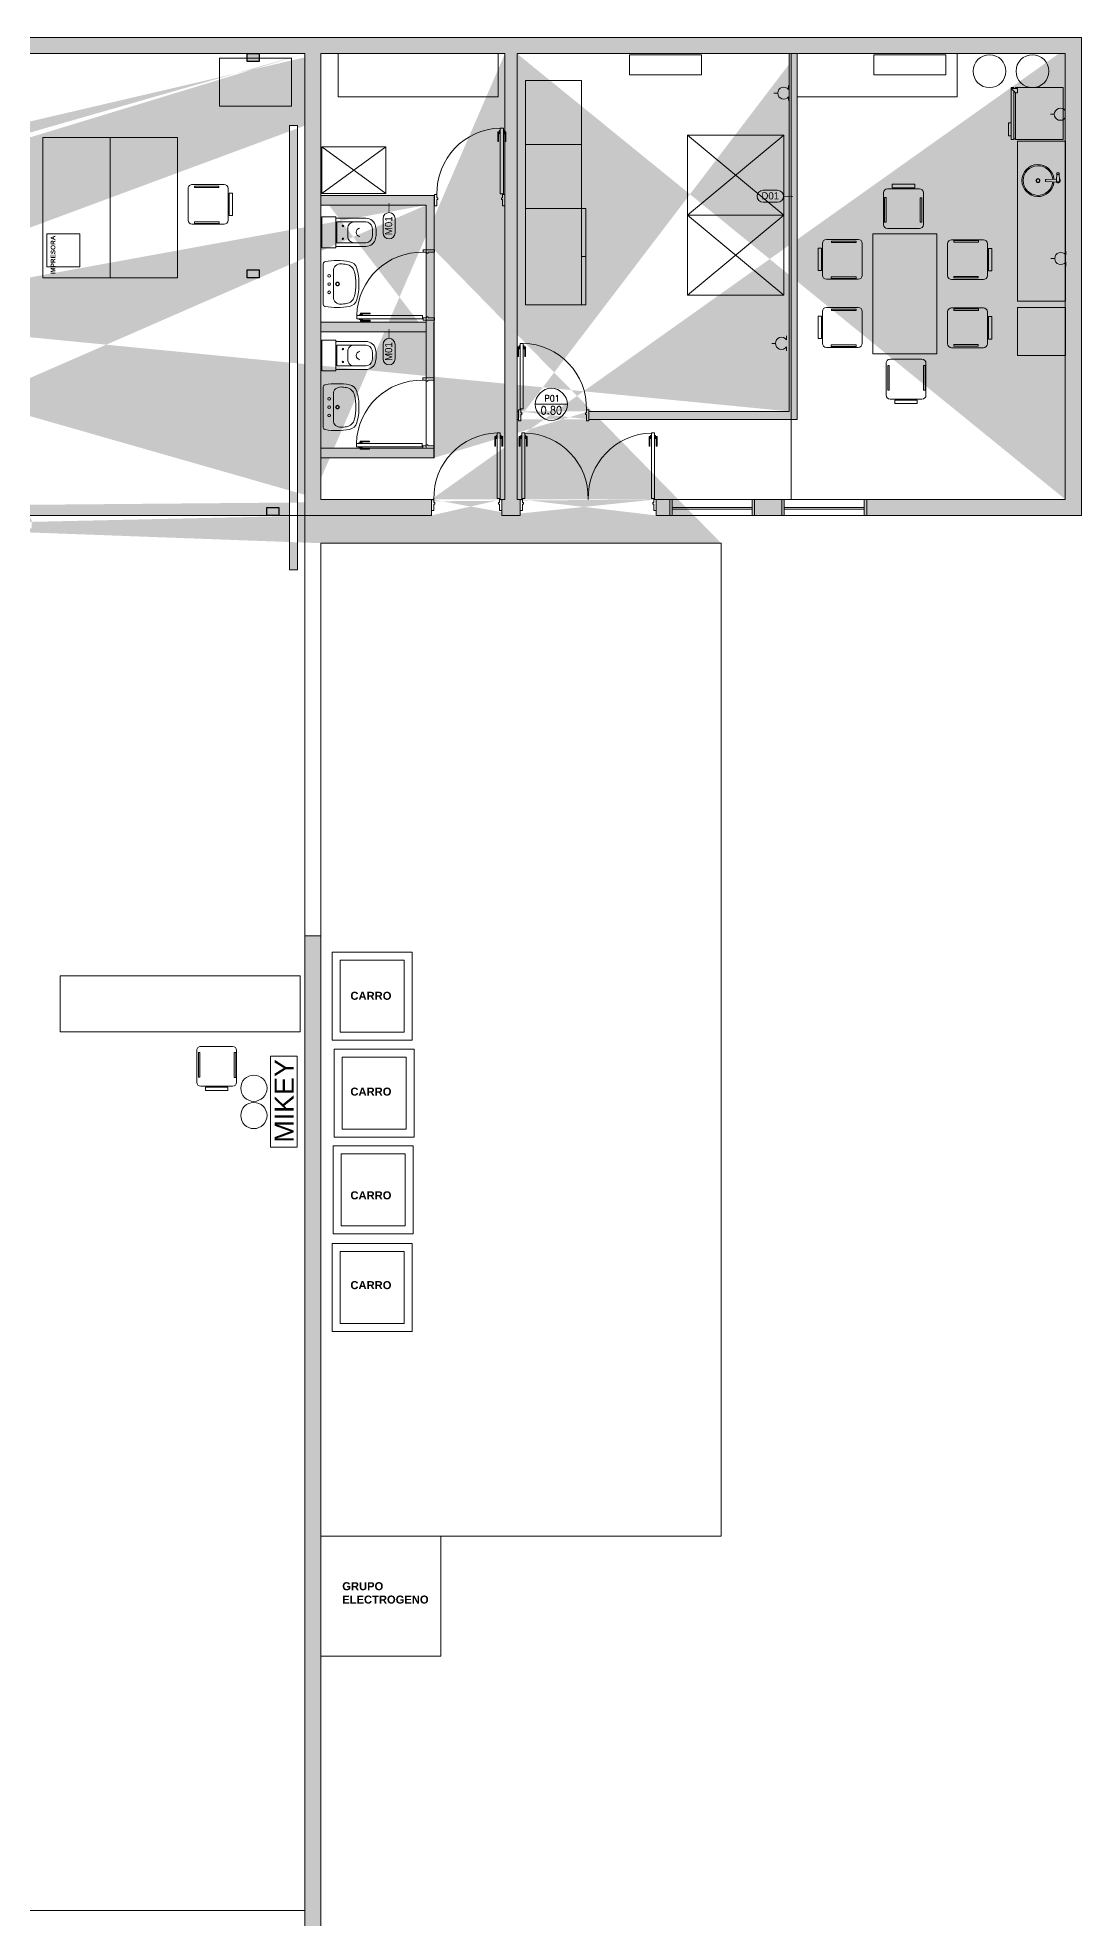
# Model space of a CAD drawing. Header units: millimetres. Extents: x 141.6 to 171.4, y 113.5 to 160.2.
# Drawn here: x 158.36 to 171.4, y 136.75 to 160.25 of the extents above; entities that cross this region are included whole.
import ezdxf
from ezdxf.enums import TextEntityAlignment as Align

# ---------------------------------------------------------------- set-up
doc = ezdxf.new("R2010")
doc.units = ezdxf.units.MM
doc.layers.add('00 Muro ext.', color=7, linetype='Continuous', lineweight=15)
doc.layers.add('ESTRUCTURA', color=251, linetype='Continuous')
doc.styles.add('BEEME', font='GOTHIC.TTF', dxfattribs={"height": 0.09})
doc.styles.add('Century', font='GOTHIC.TTF')
doc.styles.add('IRI-OCASA-Layout R 9$0$Standard', font='arial.ttf')
doc.styles.add('ROMANS', font='ROMANS.shx', dxfattribs={"width": 0.8})
doc.styles.get("Standard").update_dxf_attribs({"font": 'txt.shx'})

# ---------------------------------------------------------------- blocks, each defined once
blk = doc.blocks.new('*U12')
at = {"color": 0}
for p, q in [((-0.069989, 0.869622), (-0.079989, 0.869622)), ((-0.069989, 0.860356), (-0.079989, 0.860356)), ((-0.009989, 0.869622), (0.000011, 0.869622)), ((-0.009989, 0.860356), (0.000011, 0.860356))]:
    blk.add_line(p, q, dxfattribs=at)
for points in [[(-0.079989, 0.869622), (-0.079989, 0.749622), (-0.089989, 0.749622), (-0.089989, 0.869622), (-0.079989, 0.869622)], [(-0.059989, 0.884989), (-0.069989, 0.884989), (-0.069989, 0.844989), (-0.059989, 0.844989), (-0.059989, 0.884989)], [(-0.019989, 0.884989), (-0.009989, 0.884989), (-0.009989, 0.844989), (-0.019989, 0.844989), (-0.019989, 0.884989)], [(0.000011, 0.869622), (0.000011, 0.749622), (0.010011, 0.749622), (0.010011, 0.869622), (0.000011, 0.869622)]]:
    blk.add_lwpolyline(points, dxfattribs=at)
blk.add_lwpolyline([(-0.059989, 0.914989), (-0.059989, 0.094989), (-0.019989, 0.094989), (-0.019989, 0.914989), (-0.059989, 0.914989)])
for points in [[(-0.88, 0.085), (-0.85, 0.085), (-0.85, 0.045), (-0.838, 0.045), (-0.838, 0.025), (-0.85, 0.025), (-0.85, -0.055), (-0.88, -0.055)], [(0, 0.085), (-0.03, 0.085), (-0.03, 0.045), (-0.042, 0.045), (-0.042, 0.025), (-0.03, 0.025), (-0.03, -0.055), (0, -0.055)]]:
    blk.add_lwpolyline(points, close=True)
blk.add_circle((-0.025, 0.089989), 0.005, dxfattribs=at)
blk.add_arc((-0.039989, 0.104978), 0.810258, 91.414404, 181.412841, dxfattribs=at)
blk = doc.blocks.new('IRI-OCASA-Layout R 9$0$OCA_SILLA')
at = {"linetype": 'Continuous'}
for p, q in [((0.1049, 0.4983), (0.5023, 0.4983)), ((0.0549, 0.05), (0.0549, 0.4483)), ((0.5523, 0.4483), (0.5523, 0.05)), ((0.5023, 0), (0.1049, 0))]:
    blk.add_line(p, q, dxfattribs=at)
for points in [[(0.1654, 0.4663), (0.1654, 0.4876), (0.4749, 0.4876), (0.4749, 0.4663)], [(0, 0.1087), (0, 0.3889), (0.0427, 0.3889), (0.0427, 0.1087)], [(0.1681, 0.0207), (0.1681, 0.0394), (0.4749, 0.0394), (0.4749, 0.0207)]]:
    blk.add_lwpolyline(points, close=True, dxfattribs=at)
for centre, start, end in [((0.1049, 0.4483), 90, 180), ((0.5023, 0.4483), 0, 90), ((0.1049, 0.05), 180, 270), ((0.5023, 0.05), 270, 0)]:
    blk.add_arc(centre, 0.05, start, end, dxfattribs=at)
blk = doc.blocks.new('ADRLACVS')
for p, q in [((0, 0), (-0.255498, 0)), ((0, 0), (0.255498, 0)), ((0, 0), (0, 0)), ((0, -0.125933), (-0.16377, -0.125933)), ((0, -0.125933), (0.16377, -0.125933))]:
    blk.add_line(p, q)
for centre, radius in [((-0.104, -0.0732), 0.017), ((0, -0.178), 0.02372), ((0, -0.178), 0.01915), ((0, -0.0732), 0.017), ((0.104, -0.0732), 0.017)]:
    blk.add_circle(centre, radius)
for centre, radius, start, end in [((-0.255498, -0.02), 0.02, 90, 137.069997), ((0.255498, -0.02), 0.02, 42.930003, 90), ((0.563133, -0.171238), 0.856156, 170.062258, 190.418871), ((-0.260477, -0.026936), 0.02, 156.149695, 170.062258), ((-0.241848, -0.035172), 0.040369, 134.497367, 156.149695), ((-0.16377, -0.213933), 0.088, 90, 183.361427), ((0.563133, -0.171238), 0.816156, 183.361427, 188.31278), ((0.16377, -0.213933), 0.088, 356.638573, 90), ((-0.563133, -0.171238), 0.816156, 351.68722, 356.638573), ((0.241848, -0.035172), 0.040369, 23.850305, 45.502633), ((0.260477, -0.026936), 0.02, 9.937742, 23.850305), ((-0.563133, -0.171238), 0.856156, 349.581129, 9.937742), ((-0.160885, -0.304367), 0.12, 190.418871, 252.917903), ((-0.125709, -0.271886), 0.12, 188.31278, 257.248344), ((0, 0.283593), 0.729526, 254.404051, 270), ((0, 0.283593), 0.689526, 257.248344, 270), ((0, 0.283593), 0.689526, 270, 282.751656), ((0, 0.283593), 0.729526, 270, 285.595949), ((0.125709, -0.271886), 0.12, 282.751656, 351.68722), ((0.160885, -0.304367), 0.12, 287.082097, 349.581129)]:
    blk.add_arc(centre, radius, start, end)
blk = doc.blocks.new('*U15')
for p, q in [((23.390478, 26.871722), (23.390478, 26.889209)), ((23.395208, 26.894202), (23.487988, 26.899216)), ((23.487988, 26.861716), (23.395208, 26.86673)), ((23.476367, 26.728269), (23.47007, 26.862684)), ((23.506738, 26.880466), (23.499603, 26.728035)), ((23.481367, 26.723269), (23.494609, 26.723269))]:
    blk.add_line(p, q)
at = {"color": 0}
blk.add_line((23.414039, 26.89522), (23.414039, 26.865712), dxfattribs=at)
for radius in [0.025, 0.02]:
    blk.add_circle((23.487988, 26.630466), radius, dxfattribs=at)
for centre, radius, start, end in [((23.487988, 26.630466), 0.2, 94.696786, 85.302692), ((23.395478, 26.889209), 0.005, 93.093255, 180), ((23.395478, 26.871722), 0.005, 180, 266.906745), ((23.487988, 26.880466), 0.02825, 311.583958, 141.583328), ((23.487988, 26.880466), 0.02825, 218.416672, 228.416042), ((23.487988, 26.880466), 0.01875, 263.81349, 96.18651), ((23.481367, 26.728269), 0.005, 180, 270), ((23.494609, 26.728269), 0.005, 270, 360)]:
    blk.add_arc(centre, radius, start, end)
for centre, radius, start, end in [((23.487988, 26.630466), 0.185, 94.860239, 85.13903), ((23.487988, 26.880466), 0.0235, 322.927403, 130.276199)]:
    blk.add_arc(centre, radius, start, end, dxfattribs=at)
blk = doc.blocks.new('HELADERA')
for p, q in [((1654.64736, 616.5635), (1654.051527, 616.5635)), ((1654.051527, 616.5635), (1654.051527, 616.531)), ((1654.051527, 616.531), (1654.051527, 615.946)), ((1654.64736, 616.5635), (1654.64736, 616.552667)), ((1654.64736, 616.552667), (1654.64736, 615.9785)), ((1654.64736, 616.552667), (1654.669027, 616.552667)), ((1654.669027, 616.552667), (1654.669027, 616.5635)), ((1654.669027, 616.5635), (1654.701527, 616.5635)), ((1654.669027, 616.552667), (1654.669027, 615.956833)), ((1654.701527, 616.51475), (1654.701527, 616.5635)), ((1654.701527, 616.51475), (1654.701527, 616.35225)), ((1654.734027, 616.51475), (1654.701527, 616.51475)), ((1654.734027, 616.51475), (1654.734027, 616.35225)), ((1654.734027, 616.35225), (1654.701527, 616.35225)), ((1654.701527, 615.9135), (1654.701527, 616.35225)), ((1654.051527, 615.946), (1654.051527, 615.9135)), ((1654.051527, 615.9135), (1654.64736, 615.9135)), ((1654.64736, 615.9785), (1654.620277, 615.9785)), ((1654.620277, 615.9785), (1654.620277, 615.924333)), ((1654.620277, 615.924333), (1654.64736, 615.924333)), ((1654.701527, 615.924333), (1654.64736, 615.9785)), ((1654.64736, 615.924333), (1654.669027, 615.924333)), ((1654.64736, 615.924333), (1654.64736, 615.9135)), ((1654.669027, 615.924333), (1654.701527, 615.924333)), ((1654.669027, 615.9135), (1654.669027, 615.924333)), ((1654.669027, 615.9135), (1654.701527, 615.9135))]:
    blk.add_line(p, q)
blk = doc.blocks.new('BARI_INODORO_PTA')
blk.add_lwpolyline([(0.1925, 0), (-0.1925, 0), (-0.1925, 0.175026), (0.1925, 0.175026)], close=True)
for points in [[(0.074802, -0.497505, 0.35685), (0.175, -0.37499), (0.175, -0.185), (0.175, -0.003, 0.414214), (0.172, 0), (-0.172, 0, 0.414214), (-0.175, -0.003), (-0.175, -0.185), (-0.175, -0.37499, 0.35685), (-0.074802, -0.497505, 0.100202)], [(0.065873, -0.453399, 0.35685), (0.13, -0.37499), (0.13, -0.017, 0.414214), (0.128, -0.015), (-0.128, -0.015, 0.414214), (-0.13, -0.017), (-0.13, -0.37499, 0.35685), (-0.065873, -0.453399, 0.100202)]]:
    blk.add_lwpolyline(points, format="xyb", close=True)
at = {"color": 0}
for points in [[(-0.13, -0.23, -0.414214), (-0.05, -0.15), (0.05, -0.15, -0.414214), (0.13, -0.23)], [(0.054002, -0.300536, 0.001526), (0.053943, -0.300082, 0.343229), (0, -0.254, 0.343229), (-0.053943, -0.300082, 0.001526), (-0.054002, -0.300536)]]:
    blk.add_lwpolyline(points, format="xyb", dxfattribs=at)
for centre in [(-0.08, -0.09), (0.08, -0.09)]:
    blk.add_circle(centre, 0.0085, dxfattribs=at)
blk = doc.blocks.new('Ref-carp-50')
blk.add_line((-0.2, 0), (0.2, 0))
blk.add_circle((0, 0), 0.2)
at = {"style": 'Century'}
for tag, p in [('P01', (0, 0.075)), ('0.00', (0, -0.075))]:
    blk.add_attdef(tag, text='', height=0.1, dxfattribs=at).set_placement(p, align=Align.MIDDLE_CENTER)
blk = doc.blocks.new('*U22')
for p, q in [((-55.715298, 12.827221), (-55.619137, 12.827221)), ((-55.342851, 12.827221), (-55.439013, 12.827221)), ((-55.529075, 12.553816), (-55.52908, 12.458911))]:
    blk.add_line(p, q)
blk.add_arc((-55.529075, 12.705352), 0.151536, 126.464668, 53.535332)
blk = doc.blocks.new('REFERENCIA DE MURO')
blk.add_lwpolyline([(-0.305, -0.075, -1), (-0.305, 0.075, 1), (-0.305, -0.075), (-0.125, -0.075, 1), (-0.125, 0.075), (-0.305, 0.075)], format="xyb")
at = {"const_width": 0.005}
blk.add_lwpolyline([(-0.05, 0), (0.07, 0)], dxfattribs=at)
at = {"style": 'BEEME'}
blk.add_attdef('M00', text='', height=0.09, dxfattribs=at).set_placement((-0.215, -0.039817), align=Align.CENTER)
blk = doc.blocks.new('COLUMNAS')
at = {"layer": 'ESTRUCTURA', "ltscale": 0.05}
for p, q in [((110.051138, 123.685092), (110.201138, 123.685092)), ((110.051138, 123.585092), (110.051138, 123.685092)), ((110.201138, 123.685092), (110.201138, 123.585092)), ((110.201138, 123.585092), (110.051138, 123.585092))]:
    blk.add_line(p, q, dxfattribs=at)

msp = doc.modelspace()

# ---------------------------------------------------------------- hatches: boundary and pattern name
at = {"layer": '00 Muro ext.', "ltscale": 0.05}
h = msp.add_hatch(color=7, dxfattribs=at)
h.dxf.hatch_style = 1
edge = h.paths.add_edge_path(flags=17)
edge.add_line((161.226, 154.38), (161.376, 154.38))
edge = h.paths.add_edge_path(flags=17)
edge.add_line((161.376, 154.38), (161.376, 154.28))
edge = h.paths.add_edge_path(flags=17)
edge.add_line((161.376, 154.28), (161.226, 154.28))
edge = h.paths.add_edge_path(flags=17)
edge.add_line((161.226, 154.28), (161.226, 154.38))
edge = h.paths.add_edge_path(flags=16)
edge.add_line((152.178, 160.05), (152.328, 160.05))
edge = h.paths.add_edge_path(flags=16)
edge.add_line((152.328, 160.05), (152.328, 159.95))
edge = h.paths.add_edge_path(flags=16)
edge.add_line((152.328, 159.95), (152.178, 159.95))
edge = h.paths.add_edge_path(flags=17)
edge.add_line((152.178, 159.95), (152.178, 160.05))
edge = h.paths.add_edge_path(flags=17)
edge.add_line((152.178, 157.35), (152.328, 157.35))
edge = h.paths.add_edge_path(flags=17)
edge.add_line((152.328, 157.35), (152.328, 157.25))
edge = h.paths.add_edge_path(flags=17)
edge.add_line((152.328, 157.25), (152.178, 157.25))
edge = h.paths.add_edge_path(flags=17)
edge.add_line((152.178, 157.25), (152.178, 157.35))
edge = h.paths.add_edge_path(flags=16)
edge.add_line((158.048, 160.05), (158.198, 160.05))
edge = h.paths.add_edge_path(flags=16)
edge.add_line((158.198, 160.05), (158.198, 159.95))
edge = h.paths.add_edge_path(flags=16)
edge.add_line((158.198, 159.95), (158.048, 159.95))
edge = h.paths.add_edge_path(flags=16)
edge.add_line((158.048, 159.95), (158.048, 160.05))
edge = h.paths.add_edge_path(flags=17)
edge.add_line((158.048, 157.35), (158.198, 157.35))
edge = h.paths.add_edge_path(flags=17)
edge.add_line((158.198, 157.35), (158.198, 157.25))
edge = h.paths.add_edge_path(flags=17)
edge.add_line((158.198, 157.25), (158.048, 157.25))
edge = h.paths.add_edge_path(flags=17)
edge.add_line((158.048, 157.25), (158.048, 157.35))
edge = h.paths.add_edge_path(flags=17)
edge.add_line((155.113, 157.35), (155.263, 157.35))
edge = h.paths.add_edge_path(flags=17)
edge.add_line((155.263, 157.35), (155.263, 157.25))
edge = h.paths.add_edge_path(flags=17)
edge.add_line((155.263, 157.25), (155.113, 157.25))
edge = h.paths.add_edge_path(flags=17)
edge.add_line((155.113, 157.25), (155.113, 157.35))
edge = h.paths.add_edge_path(flags=16)
edge.add_line((155.113, 160.05), (155.263, 160.05))
edge = h.paths.add_edge_path(flags=16)
edge.add_line((155.263, 160.05), (155.263, 159.95))
edge = h.paths.add_edge_path(flags=16)
edge.add_line((155.263, 159.95), (155.113, 159.95))
edge = h.paths.add_edge_path(flags=16)
edge.add_line((155.113, 159.95), (155.113, 160.05))
edge = h.paths.add_edge_path(flags=17)
edge.add_line((149.243, 157.35), (149.393, 157.35))
edge = h.paths.add_edge_path(flags=17)
edge.add_line((149.393, 157.35), (149.393, 157.25))
edge = h.paths.add_edge_path(flags=17)
edge.add_line((149.393, 157.25), (149.243, 157.25))
edge = h.paths.add_edge_path(flags=17)
edge.add_line((149.243, 157.25), (149.243, 157.35))
edge = h.paths.add_edge_path(flags=17)
edge.add_line((149.243, 160.05), (149.393, 160.05))
edge = h.paths.add_edge_path(flags=16)
edge.add_line((149.393, 160.05), (149.393, 159.95))
edge = h.paths.add_edge_path(flags=16)
edge.add_line((149.393, 159.95), (149.243, 159.95))
edge = h.paths.add_edge_path(flags=17)
edge.add_line((149.243, 159.95), (149.243, 160.05))
edge = h.paths.add_edge_path(flags=17)
edge.add_line((160.983, 157.35), (161.133, 157.35))
edge = h.paths.add_edge_path(flags=17)
edge.add_line((161.133, 157.35), (161.133, 157.25))
edge = h.paths.add_edge_path(flags=17)
edge.add_line((161.133, 157.25), (160.983, 157.25))
edge = h.paths.add_edge_path(flags=17)
edge.add_line((160.983, 157.25), (160.983, 157.35))
edge = h.paths.add_edge_path(flags=16)
edge.add_line((160.983, 160.05), (161.133, 160.05))
edge = h.paths.add_edge_path(flags=16)
edge.add_line((161.133, 160.05), (161.133, 159.95))
edge = h.paths.add_edge_path(flags=16)
edge.add_line((161.133, 159.95), (160.983, 159.95))
edge = h.paths.add_edge_path(flags=16)
edge.add_line((160.983, 159.95), (160.983, 160.05))
h.paths.add_polyline_path([(161.512, 153.6), (161.612, 153.6), (161.612, 159.15), (161.512, 159.15)])
h.paths.add_polyline_path([(161.903, 149.026), (161.703, 149.026)])
edge = h.paths.add_edge_path()
edge.add_line((148.818, 154.34), (148.818, 154.32))
edge.add_line((145.568, 154.34), (145.568, 154.32))
edge.add_line((144.978, 154.34), (144.978, 154.32))
edge.add_line((142.973, 154.32), (142.973, 154.34))
edge.add_line((161.703, 160.05), (161.703, 159.15))
edge.add_line((148.843, 154.38), (148.843, 154.28))
edge.add_line((145.543, 154.38), (145.543, 154.28))
edge.add_line((145.543, 154.32), (148.843, 154.32))
edge.add_line((145.543, 154.34), (148.843, 154.34))
edge.add_line((142.948, 154.32), (145.003, 154.32))
edge.add_line((145.003, 154.38), (145.003, 154.28))
edge.add_line((142.948, 154.28), (142.948, 154.38))
edge.add_line((142.948, 154.34), (145.003, 154.34))
edge.add_line((142.848, 154.28), (145.103, 154.28))
edge.add_line((145.103, 154.494), (145.343, 154.494))
edge.add_line((145.343, 155.994), (145.103, 155.994))
edge.add_line((145.221, 154.494), (145.221, 155.994))
edge.add_line((145.241, 154.494), (145.241, 155.994))
edge.add_line((152.243, 155.2), (152.243, 155.3))
edge.add_line((152.243, 154.4), (152.243, 154.48))
edge.add_line((152.043, 154.48), (152.043, 155.2))
edge.add_line((151.843, 154.48), (151.843, 155.2))
edge.add_line((151.643, 154.48), (151.643, 155.2))
edge.add_line((151.443, 154.48), (151.443, 155.2))
edge.add_line((151.243, 154.48), (151.243, 155.2))
edge.add_line((151.043, 154.48), (151.043, 155.2))
edge.add_line((150.843, 154.48), (150.843, 155.2))
edge.add_line((150.643, 154.48), (150.643, 155.2))
edge.add_line((150.443, 154.48), (150.443, 155.2))
edge.add_line((150.243, 154.48), (150.243, 155.2))
edge.add_line((150.043, 154.48), (150.043, 155.2))
edge.add_line((149.843, 154.48), (149.843, 155.2))
edge.add_line((149.643, 154.48), (149.643, 155.2))
edge.add_line((149.443, 154.48), (149.443, 155.2))
edge.add_line((149.243, 155.3), (152.243, 155.3))
edge.add_line((149.243, 155.2), (152.243, 155.2))
edge.add_line((149.243, 154.48), (152.243, 154.48))
edge.add_line((149.243, 154.4), (152.243, 154.4))
edge.add_line((142.848, 154.28), (158.198, 154.28))
edge.add_line((142.848, 154.38), (142.848, 154.28))
edge.add_line((166.092, 154.48), (166.092, 154.28))
edge.add_line((164.392, 154.48), (164.392, 154.28))
edge.add_line((163.284, 154.48), (163.284, 154.28))
edge.add_line((164.164, 154.48), (164.164, 154.28))
edge.add_line((166.092, 154.48), (171.203, 154.48))
edge.add_line((164.353, 154.48), (164.392, 154.48))
edge.add_line((164.164, 154.48), (164.203, 154.48))
edge.add_line((161.903, 154.48), (163.284, 154.48))
edge.add_line((171.403, 160.25), (171.403, 154.28))
edge.add_line((171.203, 160.05), (171.203, 154.48))
edge.add_line((164.353, 160.05), (164.353, 154.48))
edge.add_line((164.203, 160.05), (164.203, 154.48))
edge.add_line((164.353, 160.05), (171.203, 160.05))
edge.add_line((161.903, 160.05), (164.203, 160.05))
edge.add_line((161.703, 154.28), (161.903, 154.28))
edge.add_line((154.681, 154.119), (154.681, 154.219))
edge.add_line((158.29, 154.119), (158.29, 154.219))
edge.add_line((154.685, 154.119), (158.29, 154.119))
edge.add_line((154.685, 154.219), (158.29, 154.219))
edge.add_line((158.198, 154.38), (158.198, 154.28))
edge.add_line((155.27, 159.95), (155.195, 159.95))
edge.add_line((145.343, 156.13), (145.103, 156.13))
edge.add_line((145.343, 157.01), (145.103, 157.01))
edge.add_line((149.243, 154.38), (149.243, 160.05))
edge.add_line((149.043, 154.38), (149.043, 160.05))
edge.add_line((145.343, 157.01), (145.343, 160.05))
edge.add_line((145.343, 154.38), (145.343, 156.13))
edge.add_line((145.103, 157.01), (145.103, 160.05))
edge.add_line((145.103, 154.38), (145.103, 156.13))
edge.add_line((161.903, 160.05), (161.903, 154.48))
edge.add_line((141.753, 160.25), (171.403, 160.25))
edge.add_line((149.243, 160.05), (161.703, 160.05))
edge.add_line((145.343, 160.05), (149.043, 160.05))
edge.add_line((141.953, 160.05), (145.103, 160.05))
edge.add_line((149.243, 154.38), (158.198, 154.38))
edge.add_line((145.343, 154.38), (149.043, 154.38))
edge.add_line((142.848, 154.38), (145.103, 154.38))
edge.add_line((141.953, 154.38), (141.968, 154.38))
edge.add_line((161.703, 160.05), (161.703, 154.28))
edge.add_line((166.092, 154.28), (171.403, 154.28))
edge.add_line((164.164, 154.28), (164.392, 154.28))
edge.add_line((161.903, 154.28), (163.284, 154.28))
edge.add_line((141.953, 154.28), (141.968, 154.28))
edge.add_line((163.218, 158.157), (161.909, 158.157))
edge.add_line((163.319, 158.279), (161.909, 158.279))
edge.add_line((163.218, 156.573), (161.903, 156.573))
edge.add_line((163.218, 156.695), (161.903, 156.695))
edge.add_line((163.218, 156.695), (163.218, 156.718))
edge.add_line((163.218, 155.999), (163.218, 156.573))
edge.add_line((163.218, 157.598), (163.218, 158.157))
edge.add_line((154.471, 154.34), (154.471, 154.32))
edge.add_line((152.521, 154.34), (152.521, 154.32))
edge.add_line((149.141, 159.533), (149.121, 159.533))
edge.add_line((149.121, 158.058), (149.121, 159.558))
edge.add_line((149.141, 158.088), (149.121, 158.088))
edge.add_line((147.938, 157.063), (147.938, 157.043))
edge.add_line((147.963, 157.043), (146.163, 157.043))
edge.add_line((152.496, 154.34), (154.496, 154.34))
edge.add_line((152.496, 154.32), (154.496, 154.32))
edge.add_line((154.496, 154.38), (154.496, 154.28))
edge.add_line((152.496, 154.38), (152.496, 154.28))
edge.add_line((161.903, 153.933), (166.903, 153.933))
edge.add_line((163.319, 157.598), (163.319, 158.279))
edge.add_line((163.317, 155.999), (163.317, 156.718))
edge.add_line((163.316, 154.999), (163.316, 155.119))
edge.add_line((161.903, 155.119), (163.284, 155.119))
edge.add_line((161.903, 154.999), (163.316, 154.999))
edge.add_line((165.251, 155.58), (167.753, 155.58))
edge.add_line((164.353, 155.58), (164.371, 155.58))
edge.add_line((165.251, 155.48), (167.853, 155.48))
edge.add_line((164.353, 155.48), (164.371, 155.48))
edge.add_line((167.853, 160.05), (167.853, 155.48))
edge.add_line((167.753, 160.05), (167.753, 155.58))
edge.add_line((144.204, 157.88), (144.204, 157.98))
edge.add_line((149.243, 159.558), (149.043, 159.558))
edge.add_line((149.243, 156.9), (149.043, 156.9))
edge.add_line((148.143, 157.01), (147.963, 157.01))
edge.add_line((145.343, 157.01), (145.543, 157.01))
edge.add_line((152.278, 159.95), (152.278, 157.35))
edge.add_line((152.178, 159.95), (152.178, 157.35))
edge.add_line((149.141, 158.058), (149.141, 159.558))
edge.add_line((149.243, 158.058), (149.043, 158.058))
edge.add_line((149.243, 155.5), (149.043, 155.5))
edge.add_line((148.143, 157.11), (148.143, 157.01))
edge.add_line((148.143, 157.11), (145.343, 157.11))
edge.add_line((148.143, 157.01), (145.343, 157.01))
edge.add_line((147.963, 157.11), (147.963, 157.01))
edge.add_line((146.163, 157.01), (146.163, 157.11))
edge.add_line((147.963, 157.063), (146.163, 157.063))
edge.add_line((144.203, 157.98), (141.953, 157.98))
edge.add_line((144.203, 157.88), (141.953, 157.88))
h = msp.add_hatch(color=7, dxfattribs=at)
h.dxf.hatch_style = 1
h.paths.add_polyline_path([(166.292, 154.28), (166.292, 154.48), (166.092, 154.48), (166.092, 154.28)])
h.paths.add_polyline_path([(168.692, 154.48), (168.692, 154.28), (171.403, 154.28), (171.403, 160.25), (141.753, 160.25), (141.753, 142.242), (141.953, 142.242), (141.953, 160.05), (145.103, 160.05), (145.103, 157.01), (145.343, 157.01), (145.343, 160.05), (149.043, 160.05), (149.043, 159.558), (149.243, 159.558), (149.243, 160.05), (149.393, 160.05), (161.703, 160.05), (161.703, 159.15), (161.703, 154.28), (161.903, 154.28), (163.284, 154.28), (163.284, 154.48), (161.903, 154.48), (161.903, 160.05), (164.203, 160.05), (164.203, 154.48), (164.164, 154.48), (164.164, 154.28), (164.392, 154.28), (164.392, 154.48), (164.353, 154.48), (164.353, 160.05), (171.203, 160.05), (171.203, 154.48)])
h.paths.add_polyline_path([(167.692, 154.28), (167.692, 154.48), (167.292, 154.48), (167.292, 154.28)])
h = msp.add_hatch(color=7, dxfattribs=at)
h.dxf.hatch_style = 1
h.paths.add_polyline_path([(155.263, 157.35), (155.113, 157.35), (155.113, 157.25), (155.263, 157.25)])
h.paths.add_polyline_path([(155.263, 160.05), (155.113, 160.05), (155.113, 159.95), (155.263, 159.95)])
h.paths.add_polyline_path([(158.198, 160.05), (158.048, 160.05), (158.048, 159.95), (158.198, 159.95)])
h.paths.add_polyline_path([(158.198, 157.35), (158.048, 157.35), (158.048, 157.25), (158.198, 157.25)])
h.paths.add_polyline_path([(161.133, 157.35), (160.983, 157.35), (160.983, 157.25), (161.133, 157.25)])
h.paths.add_polyline_path([(161.133, 160.05), (160.983, 160.05), (160.983, 159.95), (161.133, 159.95)])
h = msp.add_hatch(color=7, dxfattribs=at)
h.dxf.hatch_style = 1
h.paths.add_polyline_path([(167.853, 160.05), (167.753, 160.05), (167.753, 155.58), (165.251, 155.58), (165.251, 155.48), (167.853, 155.48)])
at = {"layer": '00 Muro ext.'}
h = msp.add_hatch(color=256, dxfattribs=at)
h.dxf.hatch_style = 1
h.paths.add_polyline_path([(163.317, 158.279), (161.903, 158.279), (161.903, 158.157), (163.218, 158.157), (163.218, 157.598), (163.317, 157.598)])
at = {"layer": '00 Muro ext.', "ltscale": 0.05}
h = msp.add_hatch(color=7, dxfattribs=at)
h.dxf.hatch_style = 1
h.paths.add_polyline_path([(163.218, 156.695), (161.903, 156.695), (161.903, 156.573), (163.218, 156.573)])
h = msp.add_hatch(color=7, dxfattribs=at)
h.dxf.hatch_style = 1
h.paths.add_polyline_path([(163.218, 155.999), (163.316, 155.999), (163.316, 156.718), (163.218, 156.718)])
h = msp.add_hatch(color=7, dxfattribs=at)
h.dxf.hatch_style = 1
h.paths.add_polyline_path([(161.376, 154.38), (161.226, 154.38), (161.226, 154.28), (161.376, 154.28)])
h.paths.add_polyline_path([(163.316, 155.119), (161.903, 155.119), (161.903, 154.999), (163.316, 154.999)])
h = msp.add_hatch(color=7, dxfattribs=at)
h.dxf.hatch_style = 1
h.paths.add_polyline_path([(161.903, 149.026), (161.703, 149.026), (161.703, 126.39), (161.903, 126.39)])

# ---------------------------------------------------------------- linework, layer by layer
for p, q in [((141.753, 160.25), (171.403, 160.25)), ((149.243, 160.05), (161.703, 160.05)), ((161.703, 160.05), (161.703, 154.28)), ((161.703, 160.05), (161.703, 159.15)), ((161.903, 160.05), (161.903, 154.48)), ((161.903, 160.05), (164.203, 160.05)), ((164.203, 160.05), (164.203, 154.48)), ((164.353, 160.05), (171.203, 160.05)), ((164.353, 160.05), (164.353, 154.48)), ((167.753, 160.05), (167.753, 155.58)), ((167.853, 160.05), (167.853, 155.48)), ((171.203, 160.05), (171.203, 154.48)), ((171.403, 160.25), (171.403, 154.28)), ((161.612, 159.15), (161.512, 159.15)), ((161.512, 159.15), (161.512, 153.6)), ((161.612, 153.6), (161.612, 159.15)), ((163.319, 158.279), (161.903, 158.279)), ((163.218, 158.157), (161.903, 158.157)), ((163.218, 155.119), (163.218, 158.157)), ((163.317, 154.999), (163.317, 158.279)), ((163.218, 156.695), (161.903, 156.695)), ((163.218, 156.573), (161.903, 156.573)), ((163.218, 156.695), (163.218, 156.718)), ((164.353, 155.58), (164.371, 155.58)), ((165.251, 155.58), (167.753, 155.58)), ((165.251, 155.48), (165.251, 155.58)), ((164.353, 155.48), (164.371, 155.48)), ((165.251, 155.48), (167.853, 155.48)), ((161.903, 155.119), (163.316, 155.119)), ((163.316, 154.999), (163.316, 155.119)), ((161.903, 154.999), (163.317, 154.999)), ((161.903, 154.48), (163.284, 154.48)), ((163.284, 154.48), (163.284, 154.28)), ((164.164, 154.48), (164.203, 154.48)), ((164.164, 154.48), (164.164, 154.28)), ((164.353, 154.48), (164.392, 154.48)), ((164.392, 154.48), (164.392, 154.28)), ((166.092, 154.48), (171.203, 154.48)), ((166.092, 154.48), (166.092, 154.28)), ((166.262, 154.48), (166.262, 154.28)), ((166.262, 154.48), (166.262, 154.28)), ((166.292, 154.48), (166.292, 154.28)), ((166.292, 154.48), (166.292, 154.28)), ((167.292, 154.48), (167.292, 154.28)), ((167.292, 154.48), (167.292, 154.28)), ((167.322, 154.48), (167.322, 154.28)), ((167.322, 154.48), (167.322, 154.28)), ((167.662, 154.48), (167.662, 154.28)), ((167.662, 154.48), (167.662, 154.28)), ((167.692, 154.48), (167.692, 154.28)), ((167.692, 154.48), (167.692, 154.28)), ((168.692, 154.48), (168.692, 154.28)), ((168.692, 154.48), (168.692, 154.28)), ((168.722, 154.48), (168.722, 154.28)), ((168.722, 154.48), (168.722, 154.28)), ((161.703, 154.28), (141.953, 154.28)), ((161.703, 154.28), (141.953, 154.28)), ((161.703, 136.85), (161.703, 154.28)), ((161.703, 154.28), (161.903, 154.28)), ((161.703, 136.85), (161.703, 154.28)), ((161.903, 154.28), (163.284, 154.28)), ((164.164, 154.28), (164.392, 154.28)), ((166.092, 154.28), (171.403, 154.28)), ((166.292, 154.38), (167.292, 154.38)), ((166.292, 154.38), (167.292, 154.38)), ((166.292, 154.36), (167.292, 154.36)), ((166.292, 154.36), (167.292, 154.36)), ((167.692, 154.38), (168.692, 154.38)), ((167.692, 154.38), (168.692, 154.38)), ((167.692, 154.36), (168.692, 154.36)), ((167.692, 154.36), (168.692, 154.36)), ((161.903, 153.933), (161.903, 141.526)), ((161.903, 153.933), (166.903, 153.933)), ((161.903, 153.933), (161.903, 141.526)), ((166.903, 141.526), (166.903, 153.933)), ((161.512, 153.6), (161.612, 153.6)), ((161.703, 149.026), (161.703, 126.39)), ((161.703, 149.026), (161.903, 149.026)), ((161.903, 149.026), (161.703, 149.026)), ((161.903, 149.026), (161.903, 126.39)), ((161.903, 141.526), (166.903, 141.526)), ((163.403, 140.026), (163.403, 141.526)), ((161.903, 140.026), (163.403, 140.026)), ((154.853, 136.85), (161.703, 136.85)), ((154.853, 136.85), (161.703, 136.85))]:
    msp.add_line(p, q, dxfattribs=at)
at = {"layer": '00 Muro ext.'}
for p, q in [((161.914, 158.886), (162.714, 158.302)), ((162.714, 158.886), (161.914, 158.302)), ((165.16, 158.913), (164.46, 158.913)), ((167.685, 158.033), (166.485, 159.033)), ((166.485, 158.033), (167.685, 159.033)), ((167.685, 157.033), (166.485, 158.033)), ((166.485, 157.033), (167.685, 158.033)), ((165.213, 157.513), (165.16, 157.513))]:
    msp.add_line(p, q, dxfattribs=at)
at = {"layer": '00 Muro ext.', "color": 0}
for p, q in [((164.402, 155.265), (164.392, 155.265)), ((164.402, 155.255), (164.392, 155.255)), ((164.462, 155.265), (164.472, 155.265)), ((164.462, 155.255), (164.472, 155.255)), ((166.022, 155.265), (166.012, 155.265)), ((166.022, 155.255), (166.012, 155.255)), ((166.082, 155.265), (166.092, 155.265)), ((166.082, 155.255), (166.092, 155.255))]:
    msp.add_line(p, q, dxfattribs=at)
at = {"layer": '00 Muro ext.', "ltscale": 0.05}
for points in [[(162.118, 160.05), (164.118, 160.05), (164.118, 159.51), (162.118, 159.51), (162.118, 160.05)], [(165.759, 160.034), (166.659, 160.034), (166.659, 159.784), (165.759, 159.784), (165.759, 160.034)], [(167.853, 160.05), (169.853, 160.05), (169.853, 159.51), (167.853, 159.51), (167.853, 160.05)], [(168.81, 160.034), (169.71, 160.034), (169.71, 159.784), (168.81, 159.784), (168.81, 160.034)], [(161.536, 159.392), (160.636, 159.392), (160.636, 159.992), (161.536, 159.992), (161.536, 159.392)], [(158.431, 157.25), (158.431, 159), (159.271, 159), (159.271, 157.25), (158.431, 157.25)], [(160.111, 157.25), (160.111, 159), (159.271, 159), (159.271, 157.25), (160.111, 157.25)], [(171.204, 158.956), (170.604, 158.956), (170.604, 156.956), (171.204, 156.956), (171.204, 158.956)], [(168.798, 157.798), (169.598, 157.798), (169.598, 156.298), (168.798, 156.298), (168.798, 157.798)], [(170.606, 156.878), (171.206, 156.878), (171.206, 156.278), (170.606, 156.278), (170.606, 156.878)], [(164.452, 155.31), (164.452, 154.49), (164.412, 154.49), (164.412, 155.31), (164.452, 155.31)], [(164.472, 155.265), (164.472, 155.145), (164.482, 155.145), (164.482, 155.265), (164.472, 155.265)], [(166.032, 155.31), (166.032, 154.49), (166.072, 154.49), (166.072, 155.31), (166.032, 155.31)], [(158.645, 148.529), (161.645, 148.529), (161.645, 147.829), (158.645, 147.829), (158.645, 148.529)]]:
    msp.add_lwpolyline(points, dxfattribs=at)
at = {"layer": '00 Muro ext.'}
for points in [[(167.778, 160.05), (171.203, 160.05), (171.203, 154.48), (167.778, 154.48)], [(164.46, 158.113), (165.16, 158.113), (165.16, 159.713), (164.46, 159.713)], [(161.914, 158.886), (162.714, 158.886), (162.714, 158.302), (161.914, 158.302)], [(167.685, 159.033), (167.685, 158.033), (166.485, 158.033), (166.485, 159.033)], [(161.903, 156.695), (163.218, 156.695), (163.218, 158.157), (161.903, 158.157)], [(164.46, 158.113), (165.16, 158.113), (165.16, 156.913), (164.46, 156.913)], [(165.16, 158.113), (165.213, 158.113), (165.213, 156.913), (165.16, 156.913)], [(167.685, 158.033), (167.685, 157.033), (166.485, 157.033), (166.485, 158.033)], [(158.478, 157.798), (158.891, 157.798), (158.891, 157.384), (158.478, 157.384)], [(161.274, 146.385), (161.274, 147.524), (161.607, 147.524), (161.607, 146.385)]]:
    msp.add_lwpolyline(points, close=True, dxfattribs=at)
at = {"layer": '00 Muro ext.', "ltscale": 0.05}
for points in [[(161.903, 158.157), (161.903, 158.279), (163.317, 158.279), (163.316, 155.119), (163.218, 155.119), (163.218, 158.157)], [(164.392, 154.48), (164.422, 154.48), (164.422, 154.44), (164.434, 154.44), (164.434, 154.42), (164.422, 154.42), (164.422, 154.34), (164.392, 154.34)], [(166.092, 154.48), (166.062, 154.48), (166.062, 154.44), (166.05, 154.44), (166.05, 154.42), (166.062, 154.42), (166.062, 154.34), (166.092, 154.34)]]:
    msp.add_lwpolyline(points, close=True, dxfattribs=at)
at = {"layer": '00 Muro ext.', "color": 0}
for points in [[(164.392, 155.265), (164.392, 155.145), (164.382, 155.145), (164.382, 155.265), (164.392, 155.265)], [(164.412, 155.28), (164.402, 155.28), (164.402, 155.24), (164.412, 155.24), (164.412, 155.28)], [(164.452, 155.28), (164.462, 155.28), (164.462, 155.24), (164.452, 155.24), (164.452, 155.28)], [(166.012, 155.265), (166.012, 155.145), (166.002, 155.145), (166.002, 155.265), (166.012, 155.265)], [(166.032, 155.28), (166.022, 155.28), (166.022, 155.24), (166.032, 155.24), (166.032, 155.28)], [(166.072, 155.28), (166.082, 155.28), (166.082, 155.24), (166.072, 155.24), (166.072, 155.28)], [(166.092, 155.265), (166.092, 155.145), (166.102, 155.145), (166.102, 155.265), (166.092, 155.265)]]:
    msp.add_lwpolyline(points, dxfattribs=at)
at = {"layer": '00 Muro ext.', "elevation": 0}
for points in [[(162.045, 148.824), (163.045, 148.824), (163.045, 147.724), (162.045, 147.724)], [(162.145, 148.724), (162.945, 148.724), (162.945, 147.824), (162.145, 147.824)], [(162.07, 147.613), (163.07, 147.613), (163.07, 146.513), (162.07, 146.513)], [(162.17, 147.513), (162.97, 147.513), (162.97, 146.613), (162.17, 146.613)], [(162.057, 146.404), (163.057, 146.404), (163.057, 145.304), (162.057, 145.304)], [(162.157, 146.304), (162.957, 146.304), (162.957, 145.404), (162.157, 145.404)], [(162.045, 145.183), (163.045, 145.183), (163.045, 144.083), (162.045, 144.083)], [(162.145, 145.083), (162.945, 145.083), (162.945, 144.183), (162.145, 144.183)]]:
    msp.add_lwpolyline(points, close=True, dxfattribs=at)
at = {"layer": '00 Muro ext.'}
for centre, radius in [((170.256, 159.83), 0.205), ((170.792, 159.83), 0.205), ((161.066, 147.123), 0.164), ((161.066, 146.782), 0.164)]:
    msp.add_circle(centre, radius, dxfattribs=at)
at = {"layer": '00 Muro ext.', "ltscale": 0.05}
for centre in [(164.417, 154.485), (166.067, 154.485)]:
    msp.add_circle(centre, 0.005, dxfattribs=at)
at = {"layer": '00 Muro ext.', "color": 0}
for centre, start, end in [((164.432, 154.5), 358.5872, 88.5856), ((166.052, 154.5), 91.4144, 181.4128)]:
    msp.add_arc(centre, 0.81, start, end, dxfattribs=at)

# ---------------------------------------------------------------- block references
at = {"layer": '00 Muro ext.'}
for p in [(50.932, 36.365), (50.932, 33.665), (51.175, 30.695)]:
    msp.add_blockref('COLUMNAS', p, dxfattribs=at)
at = {"layer": '00 Muro ext.', "xscale": -0.5, "yscale": 0.5, "zscale": 0.5, "rotation": 270}
for p in [(161.333, 187.321), (164.788, 187.057), (164.794, 185.254), (161.305, 184.194)]:
    msp.add_blockref('*U22', p, dxfattribs=at)
at = {"layer": '00 Muro ext.'}
for name, p, rotation in [('HELADERA', (1825.227, 775.539), 180), ('IRI-OCASA-Layout R 9$0$OCA_SILLA', (160.798, 158.416), 180), ('BARI_INODORO_PTA', (162.089, 157.817), 90), ('BARI_INODORO_PTA', (162.089, 156.278), 90)]:
    msp.add_blockref(name, p, dxfattribs=dict(at, rotation=rotation))
at = {"layer": '00 Muro ext.', "ltscale": 0.05}
for p in [(164.203, 158.204), (164.164, 154.395)]:
    msp.add_blockref('*U12', p, dxfattribs=at)
at = {"layer": '00 Muro ext.', "color": 251, "linetype": 'Continuous', "rotation": 270}
msp.add_blockref('*U15', (144.231, 181.952), dxfattribs=at)
at = {"layer": '00 Muro ext.', "xscale": -1}
for name, p, rotation in [('IRI-OCASA-Layout R 9$0$OCA_SILLA', (169.43, 158.417), 90), ('IRI-OCASA-Layout R 9$0$OCA_SILLA', (168.114, 157.729), 180), ('ADRLACVS', (161.933, 157.171), 90), ('IRI-OCASA-Layout R 9$0$OCA_SILLA', (168.114, 156.878), 180), ('IRI-OCASA-Layout R 9$0$OCA_SILLA', (168.964, 155.678), 270), ('ADRLACVS', (161.933, 155.633), 90), ('IRI-OCASA-Layout R 9$0$OCA_SILLA', (160.352, 147.093), 270)]:
    msp.add_blockref(name, p, dxfattribs=dict(at, rotation=rotation))
at = {"layer": '00 Muro ext.'}
ref = msp.add_blockref('REFERENCIA DE MURO', (162.754, 158.114), dxfattribs=dict(at, rotation=90))
ref.add_attrib('M00', 'M01', dxfattribs={"layer": '0', "height": 0.09, "rotation": 90, "style": 'BEEME'}).set_placement((162.794, 157.899), align=Align.CENTER)
ref = msp.add_blockref('REFERENCIA DE MURO', (167.732, 158.267), dxfattribs=at)
ref.add_attrib('M00', 'D01', dxfattribs={"layer": '0', "height": 0.09, "style": 'BEEME'}).set_placement((167.517, 158.228), align=Align.CENTER)
at = {"layer": '00 Muro ext.', "xscale": -1}
for p in [(170.284, 157.226), (170.284, 156.375)]:
    msp.add_blockref('IRI-OCASA-Layout R 9$0$OCA_SILLA', p, dxfattribs=at)
at = {"layer": '00 Muro ext.', "ltscale": 0.05, "xscale": -1, "rotation": 90}
for p in [(163.267, 156.718), (163.262, 155.119)]:
    msp.add_blockref('*U12', p, dxfattribs=at)
at = {"layer": '00 Muro ext.'}
ref = msp.add_blockref('REFERENCIA DE MURO', (162.754, 156.541), dxfattribs=dict(at, rotation=90))
ref.add_attrib('M00', 'M01', dxfattribs={"layer": '0', "height": 0.09, "rotation": 90, "style": 'BEEME'}).set_placement((162.794, 156.327), align=Align.CENTER)
at = {"layer": '00 Muro ext.', "ltscale": 0.05, "xscale": -1}
msp.add_blockref('*U12', (164.371, 155.515), dxfattribs=at)
at = {"layer": '00 Muro ext.'}
ref = msp.add_blockref('Ref-carp-50', (164.782, 155.668), dxfattribs=at)
ref.add_attrib('P01', 'P01', dxfattribs={"layer": '0', "height": 0.08, "style": 'ROMANS', "width": 0.9}).set_placement((164.791, 155.742), align=Align.MIDDLE_CENTER)
ref.add_attrib('0.00', '0.80', dxfattribs={"layer": '0', "height": 0.1, "style": 'ROMANS', "width": 0.9}).set_placement((164.782, 155.593), align=Align.MIDDLE_CENTER)

# ---------------------------------------------------------------- texts
at = {"layer": '00 Muro ext.', "ltscale": 0.05, "insert": (158.528, 157.289), "char_height": 0.05762, "attachment_point": 1, "rotation": 90}
msp.add_mtext_dynamic_manual_height_columns('{\\fArial|b1|i0|c0|p34;IMPRESORA}', width=0.48779, gutter_width=7.203, heights=[0], dxfattribs=at)
at = {"layer": '00 Muro ext.', "ltscale": 0.05, "char_height": 0.1, "attachment_point": 1}
for s, heights, insert in [('{\\fArial|b1|i0|c0|p34;CARRO}', [0.309], (162.272, 148.328)), ('{\\fArial|b1|i0|c0|p34;CARRO}', [0.309], (162.272, 147.131)), ('{\\fArial|b1|i0|c0|p34;CARRO}', [0.309], (162.272, 145.835)), ('{\\fArial|b1|i0|c0|p34;CARRO}', [0.309], (162.272, 144.713)), ('{\\fArial|b1|i0|c0|p34;GRUPO \\PELECTROGENO}', [0.497], (162.17, 140.951))]:
    msp.add_mtext_dynamic_manual_height_columns(s, width=1.62813, gutter_width=12.5, heights=heights, dxfattribs=dict(at, insert=insert))
at = {"layer": '00 Muro ext.', "insert": (161.324, 146.43, 0), "char_height": 0.24, "attachment_point": 1, "rotation": 90, "style": 'IRI-OCASA-Layout R 9$0$Standard'}
msp.add_mtext_dynamic_manual_height_columns('\\pi0.01364;MIKEY', width=1.04311, gutter_width=12.5, heights=[0], dxfattribs=at)

doc.saveas('drawing.dxf')
